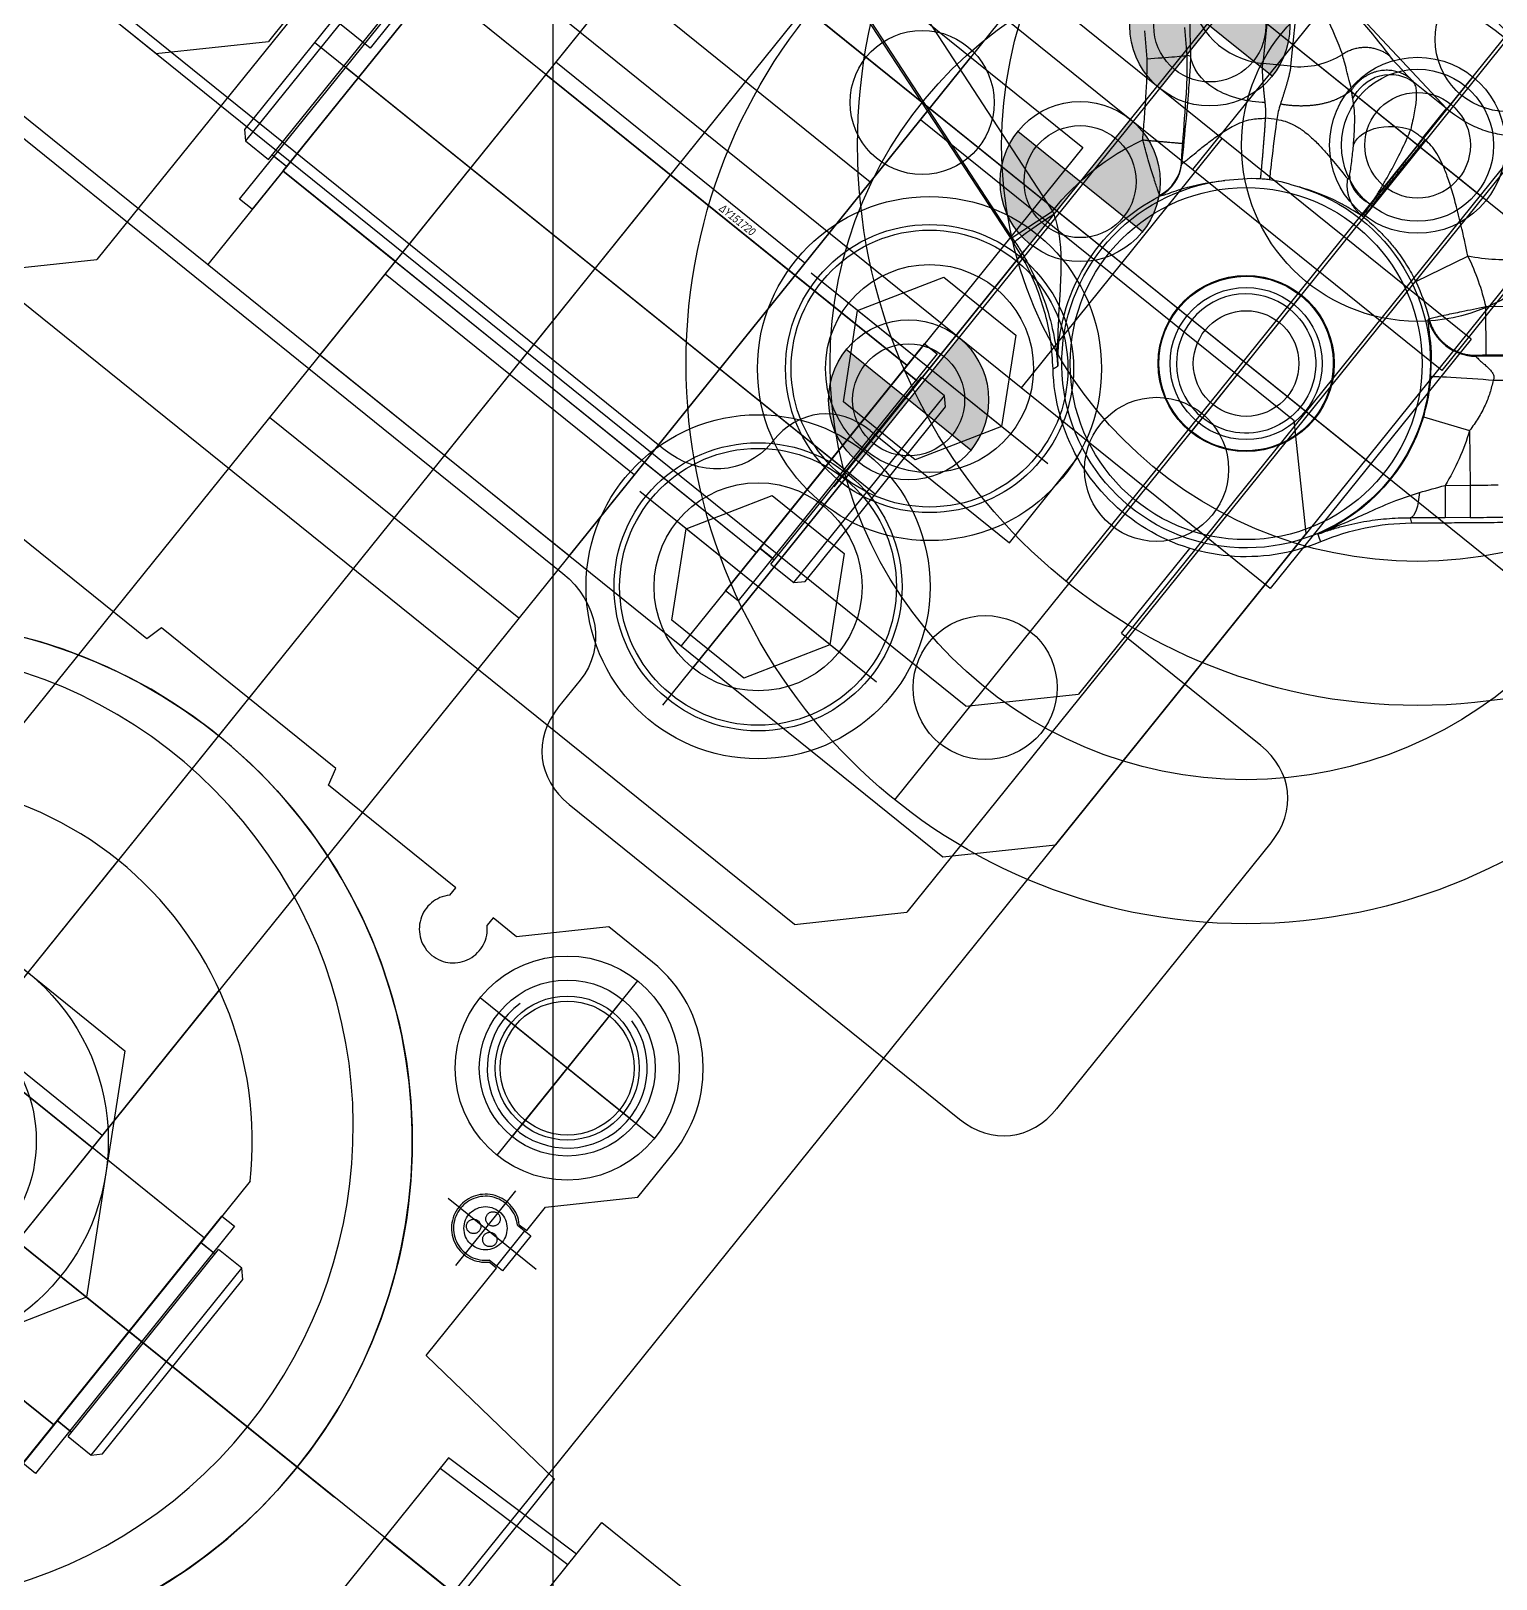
# Model space of a CAD drawing. Header units: millimetres. Extents: x 10462777 to 22643323, y 453826 to 1389191.
# Drawn here: x 11278406.1 to 11278497.7, y 584836.5 to 584933.2 of the extents above; entities that cross this region are included whole.
import ezdxf

# ---------------------------------------------------------------- set-up
doc = ezdxf.new("R2010")
doc.units = ezdxf.units.MM
doc.header["$LTSCALE"] = 200
doc.header["$MEASUREMENT"] = 0
for name, pattern in [('CENTER', [2, 1.25, -0.25, 0.25, -0.25]), ('HIDDEN', [3.75, 2.5, -1.25]), ('PHANTOM', [2.5, 1.25, -0.25, 0.25, -0.25, 0.25, -0.25]), ('PHANTOM2', [31.75, 15.875, -3.175, 3.175, -3.175, 3.175, -3.175])]:
    doc.linetypes.add(name, pattern=pattern)
doc.layers.get('0').update_dxf_attribs({"linetype": 'CONTINUOUS'})
for name, color, linetype in [('1', 1, 'CENTER'), ('5', 4, 'CONTINUOUS'), ('CENTER', 1, 'CONTINUOUS'), ('CL', 3, 'CONTINUOUS'), ('DR1501-002-005-002', 7, 'CONTINUOUS'), ('HL', 2, 'HIDDEN'), ('THIN', 3, 'CONTINUOUS'), ('V', 6, 'PHANTOM2')]:
    doc.layers.add(name, color=color, linetype=linetype)
doc.layers.add('LAYOUT', color=8, linetype='CONTINUOUS', lineweight=25)
doc.styles.get("Standard").update_dxf_attribs({"font": 'SYMBOL'})

# ---------------------------------------------------------------- blocks, each defined once
blk = doc.blocks.new('A$C321A0869')
at = {"layer": '1', "color": 155, "linetype": 'Continuous'}
for p, q in [((11, 355.365), (11, 255.391)), ((21, 255.391), (21, 337.467)), ((57.622, 286.023), (44.742, 246.381)), ((44.961, 246.689), (57.352, 284.823)), ((60.218, 283.892), (47.828, 245.758)), ((6.493, 250.365), (4.33, 250.365)), ((25.67, 250.365), (25.507, 250.365)), ((58.934, 247.128), (60.218, 248.347)), ((44.961, 246.689), (47.828, 245.758)), ((0, 246.035), (0, 214.695)), ((30, 246.035), (30, 234.865)), ((60.663, 245.306), (61.947, 246.525)), ((68.255, 230.607), (70.414, 245.777)), ((60.782, 245.123), (60.663, 245.306)), ((69.516, 245.383), (63.254, 241.316)), ((64.209, 239.846), (69.245, 243.116)), ((30, 234.865), (36.798, 234.865)), ((68.255, 230.607), (68.255, 233.265)), ((42.55, 230.365), (43.649, 230.365)), ((53.45, 230.365), (52.351, 230.365)), ((65.906, 230.607), (68.255, 230.607)), ((30, 225.865), (36.798, 225.865)), ((30, 225.865), (30, 214.695)), ((58.643, 225.329), (61.915, 223.781)), ((57.83, 219.022), (60.165, 220.932)), ((60.165, 220.932), (63.669, 216.648)), ((52.36, 219.652), (53.497, 216.858)), ((57.354, 219.483), (57.425, 219.484)), ((57.83, 219.022), (61.335, 214.738)), ((53.497, 216.858), (50.854, 214.696)), ((46.935, 216.329), (46.709, 216.056)), ((49.867, 215.902), (48.311, 214.629)), ((49.867, 215.902), (50.854, 214.696)), ((49.298, 213.423), (48.311, 214.629)), ((50.854, 214.696), (49.298, 213.423)), ((4.33, 210.365), (25.67, 210.365))]:
    blk.add_line(p, q, dxfattribs=at)
at = {"layer": '1', "color": 155, "linetype": 'Continuous', "extrusion": (0, 0, -1)}
for radius, start, end in [(15.394, 89.35894, 116.31723), (11.52, 157.86089, 134.53279), (11.774, 50.36092, 113.98689), (12.072, 298.51518, 49.58255), (5.45, 0, 180), (5.45, 180, 0), (4.351, 180, 0), (11.774, 205.32162, 217.33686), (15.394, 205.32171, 217.79241), (11.566, 247.8558, 298.30286), (14.582, 247.85479, 262.6435)]:
    blk.add_arc((-48, 230.365), radius, start, end, dxfattribs=at)
at = {"layer": '1', "color": 155, "linetype": 'Continuous'}
blk.add_arc((48, 230.365), 4.351, 0, 180, dxfattribs=at)
at = {"layer": '1', "color": 155, "linetype": 'Continuous', "extrusion": (0, 0, -1)}
for centre, major_axis, start_param, end_param in [((5.824, 256.138), (-2.495, 5.376), 2.073745, 3.514768), ((26.176, 256.138), (-2.495, -5.376), 5.91001, 7.351033)]:
    blk.add_ellipse(centre, major_axis=major_axis, ratio=0.84361, start_param=start_param, end_param=end_param, dxfattribs=at)
at = {"layer": '1', "color": 155, "linetype": 'Continuous'}
for centre, major_axis, ratio, start_param, end_param in [((5.774, 244.591), (4.564, -4.564), 0.774597, 2.482535, 3.800651), ((24.226, 244.591), (-4.564, -4.564), 0.774597, 2.482535, 3.800651), ((67.314, 243.953), (-2.74, 4.219), 0.962309, 0.190372, 1.570796), ((68.269, 242.482), (2.74, -4.219), 0.962309, 4.712389, 5.38677), ((5.774, 216.138), (4.564, 4.564), 0.774597, 2.482535, 3.800651), ((24.226, 216.138), (-4.564, 4.564), 0.774597, 2.482535, 3.800651)]:
    blk.add_ellipse(centre, major_axis=major_axis, ratio=ratio, start_param=start_param, end_param=end_param, dxfattribs=at)
for points, degree in [([(44.863, 246.384), (44.912, 246.536), (44.961, 246.689)], 2), ([(63.855, 247.596), (63.745, 247.525), (63.485, 247.343), (62.959, 246.942), (62.344, 246.447), (61.613, 245.837), (61.07, 245.372), (60.782, 245.123)], 3), ([(44.742, 246.381), (44.863, 246.384)], 1), ([(47.828, 245.758), (47.794, 245.702), (47.76, 245.646), (47.727, 245.59)], 3), ([(69.727, 241.798), (69.656, 241.215), (69.503, 240.077), (69.238, 238.469), (68.937, 236.92), (68.71, 235.928), (68.59, 235.442)], 3), ([(52.787, 241.122), (53.521, 240.797), (54.52, 240.881), (55.191, 241.325)], 3), ([(52.787, 241.122), (52.792, 241.135), (52.797, 241.147), (52.802, 241.159)], 3), ([(52.802, 241.159), (53.584, 240.806), (54.569, 240.929), (55.193, 241.333)], 3), ([(55.193, 241.333), (55.192, 241.332), (55.191, 241.329), (55.19, 241.327), (55.191, 241.326), (55.191, 241.325)], 3), ([(64.209, 239.846), (63.891, 240.336), (63.573, 240.826), (63.254, 241.316)], 3), ([(73.474, 224.505), (74.259, 230.025), (75.045, 235.545), (75.83, 241.065)], 3), ([(40.173, 239.556), (40.279, 239.514), (40.384, 239.473), (40.489, 239.432)], 3), ([(61.082, 238.443), (60.955, 238.639), (60.828, 238.834), (60.701, 239.03)], 3), ([(56.082, 238.58), (56.597, 238.042), (57.14, 237.528), (57.566, 236.911)], 3), ([(61.966, 238.866), (61.665, 238.755), (61.372, 238.603), (61.082, 238.443)], 3), ([(57.566, 236.911), (57.602, 236.86), (57.672, 236.757), (57.773, 236.6), (57.839, 236.495), (57.872, 236.441)], 3), ([(57.872, 236.441), (58.203, 235.897), (58.435, 235.298), (58.671, 234.706)], 3), ([(68.59, 235.442), (68.494, 235.056), (68.403, 234.243), (68.303, 233.591)], 3), ([(68.303, 233.591), (68.288, 233.494), (68.272, 233.378), (68.255, 233.265)], 3), ([(60.965, 232.654), (60.963, 232.644), (60.965, 232.628), (60.99, 232.619), (61.037, 232.626), (61.108, 232.651), (61.169, 232.68), (61.204, 232.697)], 3), ([(65.832, 231.523), (65.846, 231.422), (65.869, 231.22), (65.894, 230.914), (65.903, 230.71), (65.906, 230.607)], 3), ([(59.728, 230.535), (59.729, 230.478), (59.729, 230.422), (59.729, 230.365)], 3), ([(65.907, 230.418), (65.907, 230.439), (65.908, 230.48), (65.908, 230.543), (65.907, 230.586), (65.906, 230.607)], 3), ([(74.103, 216.965), (73.567, 216.921), (72.499, 216.901), (70.908, 217.08), (69.353, 217.465), (67.852, 218.051), (66.425, 218.834), (65.094, 219.807), (63.88, 220.96), (62.802, 222.283), (62.193, 223.264), (61.915, 223.781)], 3), ([(57.296, 223.23), (56.477, 222.16), (56.502, 220.527), (57.354, 219.483)], 3), ([(56.375, 222.344), (55.961, 221.916), (55.41, 221.482)], 2), ([(42.516, 220.181), (42.423, 220.04), (42.33, 219.899), (42.237, 219.757)], 3), ([(46.709, 216.056), (45.461, 217.582), (43.97, 218.816), (42.237, 219.757)], 3), ([(60.043, 216.085), (59.906, 216.265), (59.613, 216.648), (59.109, 217.294), (58.557, 217.992), (57.967, 218.728), (57.561, 219.229), (57.354, 219.483)], 3), ([(48.519, 216.879), (48.973, 216.557), (49.428, 216.228), (49.867, 215.902)], 3), ([(50.595, 211.307), (46.709, 216.056)], 1), ([(48.311, 214.629), (48.16, 214.813), (47.858, 215.185), (47.395, 215.756), (47.088, 216.138), (46.935, 216.329)], 3), ([(49.298, 213.423), (49.476, 213.206), (49.829, 212.776), (50.356, 212.139), (50.698, 211.731), (50.867, 211.529)], 3)]:
    blk.add_open_spline(points, degree=degree, dxfattribs=at)
for points, knots in [([(54.825, 244.163), (55.184, 244.404), (55.9, 244.89), (56.785, 245.506), (57.485, 246.006), (58.002, 246.385), (58.425, 246.706), (58.741, 246.959), (58.894, 247.09), (58.934, 247.128)], [0, 0, 0, 0, 0.25, 0.5, 0.625, 0.75, 0.875, 0.9375, 1, 1, 1, 1]), ([(58.934, 247.128), (59.373, 246.666), (59.809, 246.206), (60.444, 245.537), (60.641, 245.33), (60.663, 245.306)], [0, 0, 0, 0, 0.5, 0.5, 1, 1, 1, 1]), ([(40.173, 239.556), (40.599, 239.944), (41.444, 240.712), (42.525, 242.025), (43.442, 243.414), (44.197, 244.865), (44.561, 245.879), (44.742, 246.381)], [0, 0, 0, 0, 0.2077, 0.411545, 0.61154, 0.80769, 1, 1, 1, 1]), ([(44.863, 246.384), (44.772, 246.114), (44.58, 245.548), (44.084, 244.34), (43.252, 242.734), (42.277, 241.346), (41.336, 240.24), (40.782, 239.711), (40.489, 239.432)], [0, 0, 0, 0, 0.079428, 0.166971, 0.378119, 0.652245, 0.816326, 1, 1, 1, 1]), ([(44.863, 246.384), (44.906, 246.401), (45.216, 246.337), (46.32, 246.031), (47.075, 245.8), (47.727, 245.59)], [0, 0, 0, 0, 0.5, 0.5, 1, 1, 1, 1]), ([(47.727, 245.59), (47.6, 245.397), (47.341, 245.001), (46.875, 244.456), (46.273, 243.849), (45.49, 243.19), (44.202, 242.231), (42.891, 241.319), (41.536, 240.302), (40.872, 239.75), (40.489, 239.432)], [0, 0, 0, 0, 0.06785, 0.139243, 0.21457, 0.328997, 0.45797, 0.723164, 0.840346, 1, 1, 1, 1]), ([(60.782, 245.123), (60.747, 245.096), (60.679, 245.045), (60.491, 244.905), (60.182, 244.678), (59.716, 244.349), (58.867, 243.764), (57.381, 242.767), (55.999, 241.861), (55.193, 241.333)], [0, 0, 0, 0, 0.03782, 0.074088, 0.153058, 0.246011, 0.354238, 0.623923, 1, 1, 1, 1]), ([(56.225, 242.078), (57.079, 242.661), (58.326, 243.514), (59.812, 244.585), (60.42, 245.1), (60.663, 245.306)], [0, 0, 0, 0, 0.564953, 0.825736, 1, 1, 1, 1]), ([(61.447, 239.665), (60.8, 240.509), (60.271, 241.615), (60.005, 243.685), (60.281, 244.588), (60.782, 245.123)], [0, 0, 0, 0, 0.5, 0.5, 1, 1, 1, 1]), ([(52.802, 241.159), (52.822, 241.197), (52.864, 241.272), (53.049, 241.576), (53.422, 242.159), (53.955, 242.946), (54.439, 243.633), (54.696, 243.986), (54.825, 244.163)], [0, 0, 0, 0, 0.121774, 0.247363, 0.495462, 0.746085, 0.872821, 1, 1, 1, 1]), ([(69.245, 243.116), (68.85, 241.924), (68.443, 240.984), (67.629, 239.257), (67.219, 238.491), (66.808, 237.789)], [0, 0, 0, 0, 0.5, 0.5, 1, 1, 1, 1]), ([(55.193, 241.333), (55.206, 241.346), (55.231, 241.372), (55.326, 241.447), (55.455, 241.544), (55.647, 241.682), (55.906, 241.863), (56.118, 242.006), (56.225, 242.078)], [0, 0, 0, 0, 0.13388, 0.270339, 0.410302, 0.553786, 0.774827, 1, 1, 1, 1]), ([(52.787, 241.122), (52.823, 241.089), (52.895, 241.022), (53.264, 240.797), (53.888, 240.402), (54.828, 239.765), (55.667, 238.972), (56.082, 238.58)], [0, 0, 0, 0, 0.157772, 0.317783, 0.478675, 0.741848, 1, 1, 1, 1]), ([(55.191, 241.325), (55.221, 241.316), (55.281, 241.298), (55.519, 241.245), (55.899, 241.162), (56.494, 241.042), (57.288, 240.861), (58.183, 240.632), (59.111, 240.295), (60.002, 239.825), (60.494, 239.266), (60.701, 239.03)], [0, 0, 0, 0, 0.074587, 0.150733, 0.228472, 0.346186, 0.480494, 0.614614, 0.749911, 0.894774, 1, 1, 1, 1]), ([(61.447, 239.665), (61.467, 239.686), (61.513, 239.733), (61.584, 239.805), (61.658, 239.881), (61.732, 239.955), (61.804, 240.027), (61.875, 240.098), (61.944, 240.166), (62.012, 240.233), (62.08, 240.299), (62.151, 240.368), (62.226, 240.44), (62.303, 240.513), (62.379, 240.585), (62.452, 240.652), (62.518, 240.713), (62.578, 240.768), (62.633, 240.818), (62.683, 240.863), (62.729, 240.903), (62.771, 240.939), (62.809, 240.972), (62.843, 241.001), (62.872, 241.026), (62.898, 241.047), (62.922, 241.067), (62.943, 241.084), (62.964, 241.101), (62.984, 241.117), (63.003, 241.133), (63.023, 241.148), (63.042, 241.163), (63.06, 241.177), (63.078, 241.191), (63.096, 241.204), (63.114, 241.218), (63.132, 241.231), (63.151, 241.245), (63.171, 241.26), (63.194, 241.276), (63.219, 241.293), (63.239, 241.306), (63.251, 241.314), (63.254, 241.316)], [0, 0, 0, 0, 0.024616, 0.056604, 0.087717, 0.118959, 0.150426, 0.181882, 0.212757, 0.243204, 0.274424, 0.307696, 0.344106, 0.38268, 0.421331, 0.458834, 0.494448, 0.528009, 0.559529, 0.589029, 0.616537, 0.642039, 0.665476, 0.686782, 0.705892, 0.72284, 0.738135, 0.752414, 0.7663, 0.780107, 0.793882, 0.807661, 0.821469, 0.835278, 0.84906, 0.862947, 0.877162, 0.892076, 0.908096, 0.925626, 0.945068, 0.966817, 0.991265, 1, 1, 1, 1]), ([(60.701, 239.03), (60.833, 239.132), (61.033, 239.286), (61.277, 239.497), (61.39, 239.609), (61.447, 239.665)], [0, 0, 0, 0, 0.491061, 0.743347, 1, 1, 1, 1]), ([(64.209, 239.846), (64.208, 239.845), (64.196, 239.837), (64.172, 239.822), (64.138, 239.801), (64.104, 239.781), (64.068, 239.761), (64.03, 239.74), (63.991, 239.719), (63.947, 239.696), (63.902, 239.672), (63.855, 239.648), (63.807, 239.624), (63.757, 239.6), (63.705, 239.575), (63.651, 239.549), (63.596, 239.524), (63.539, 239.498), (63.478, 239.471), (63.41, 239.441), (63.335, 239.409), (63.252, 239.373), (63.164, 239.335), (63.075, 239.298), (62.99, 239.263), (62.905, 239.228), (62.821, 239.194), (62.734, 239.16), (62.645, 239.125), (62.555, 239.089), (62.463, 239.054), (62.368, 239.018), (62.272, 238.981), (62.174, 238.944), (62.072, 238.906), (62.002, 238.88), (61.966, 238.866)], [0, 0, 0, 0, 0.003479, 0.03354, 0.06243, 0.090536, 0.118252, 0.145952, 0.173715, 0.2014, 0.229027, 0.256698, 0.284404, 0.3121, 0.339823, 0.367595, 0.395245, 0.422876, 0.451516, 0.482312, 0.515662, 0.551344, 0.587994, 0.623064, 0.655777, 0.687246, 0.718341, 0.749377, 0.780468, 0.811551, 0.842626, 0.87375, 0.904815, 0.935701, 0.96722, 1, 1, 1, 1]), ([(61.082, 238.443), (60.582, 238.142), (59.798, 237.663), (58.464, 236.831), (58.017, 236.542), (57.872, 236.441)], [0, 0, 0, 0, 0.5, 0.5, 1, 1, 1, 1]), ([(61.082, 238.443), (61.167, 238.281), (61.354, 237.928), (61.505, 237.324), (61.589, 236.604), (61.552, 235.807), (61.433, 234.969), (61.297, 234.209), (61.155, 233.544), (61.037, 233), (60.989, 232.767), (60.965, 232.654)], [0, 0, 0, 0, 0.067964, 0.148393, 0.245591, 0.378407, 0.511832, 0.648684, 0.766857, 0.887575, 1, 1, 1, 1]), ([(65.447, 235.954), (65.572, 236.116), (65.839, 236.46), (66.221, 236.982), (66.571, 237.459), (66.73, 237.679), (66.808, 237.789)], [0, 0, 0, 0, 0.225897, 0.481872, 0.743409, 1, 1, 1, 1]), ([(62.779, 233.666), (63.031, 233.839), (63.532, 234.183), (64.166, 234.664), (64.698, 235.124), (64.949, 235.412), (65.074, 235.556)], [0, 0, 0, 0, 0.251189, 0.498717, 0.748731, 1, 1, 1, 1]), ([(65.074, 235.556), (65.131, 235.627), (65.243, 235.766), (65.38, 235.892), (65.447, 235.954)], [0, 0, 0, 0, 0.509982, 1, 1, 1, 1]), ([(65.074, 235.556), (65.712, 235.712), (66.589, 235.609), (67.905, 234.662), (68.244, 233.888), (68.255, 233.265)], [0, 0, 0, 0, 0.5, 0.5, 1, 1, 1, 1]), ([(59.728, 230.535), (59.712, 230.649), (59.68, 230.88), (59.607, 231.428), (59.467, 232.225), (59.221, 233.297), (58.852, 234.243), (58.671, 234.706)], [0, 0, 0, 0, 0.158807, 0.322597, 0.493952, 0.751817, 1, 1, 1, 1]), ([(61.204, 232.697), (61.319, 232.759), (61.565, 232.892), (61.98, 233.15), (62.403, 233.417), (62.656, 233.584), (62.779, 233.666)], [0, 0, 0, 0, 0.223684, 0.480353, 0.745612, 1, 1, 1, 1]), ([(62.779, 233.666), (63.162, 233.847), (63.82, 233.785), (65.099, 232.889), (65.614, 232.129), (65.832, 231.523)], [0, 0, 0, 0, 0.5, 0.5, 1, 1, 1, 1]), ([(68.255, 233.265), (68.223, 233.176), (68.161, 233.004), (67.91, 232.739), (67.494, 232.416), (66.843, 232.023), (66.166, 231.688), (65.832, 231.523)], [0, 0, 0, 0, 0.174938, 0.340392, 0.496385, 0.751893, 1, 1, 1, 1]), ([(61.204, 232.697), (60.984, 232.515), (60.783, 232.23), (60.559, 231.469), (60.543, 230.994), (60.637, 230.529)], [0, 0, 0, 0, 0.5, 0.5, 1, 1, 1, 1]), ([(60.637, 230.529), (60.792, 230.545), (61.133, 230.58), (61.763, 230.664), (62.472, 230.771), (63.437, 230.938), (64.426, 231.145), (65.294, 231.363), (65.658, 231.471), (65.832, 231.523)], [0, 0, 0, 0, 0.112435, 0.248093, 0.373234, 0.498865, 0.749359, 0.879676, 1, 1, 1, 1]), ([(59.729, 230.365), (59.726, 230.158), (59.721, 229.75), (59.672, 229.073), (59.597, 228.48), (59.504, 227.962), (59.368, 227.321), (59.169, 226.622), (58.886, 225.865), (58.723, 225.505), (58.643, 225.329)], [0, 0, 0, 0, 0.115349, 0.227625, 0.389208, 0.46651, 0.541858, 0.780039, 0.891938, 1, 1, 1, 1]), ([(59.728, 230.535), (59.745, 230.522), (59.78, 230.497), (59.968, 230.491), (60.243, 230.502), (60.505, 230.52), (60.637, 230.529)], [0, 0, 0, 0, 0.247804, 0.496921, 0.747618, 1, 1, 1, 1]), ([(61.915, 223.781), (62.088, 223.992), (62.458, 224.444), (63.124, 225.274), (63.837, 226.21), (64.518, 227.16), (65.038, 227.964), (65.425, 228.661), (65.693, 229.284), (65.863, 229.858), (65.893, 230.241), (65.907, 230.418)], [0, 0, 0, 0, 0.099017, 0.211859, 0.388678, 0.537896, 0.664161, 0.770921, 0.860669, 0.935462, 1, 1, 1, 1]), ([(73.474, 224.505), (73.356, 224.49), (73.069, 224.466), (72.623, 224.478), (72.142, 224.55), (71.683, 224.678), (71.242, 224.858), (70.822, 225.089), (70.427, 225.367), (70.058, 225.69), (69.719, 226.053), (69.41, 226.456), (69.133, 226.894), (68.892, 227.363), (68.687, 227.859), (68.518, 228.384), (68.388, 228.937), (68.296, 229.524), (68.254, 230.085), (68.252, 230.45), (68.255, 230.607)], [0, 0, 0, 0, 0.04152, 0.100873, 0.156978, 0.212835, 0.268183, 0.323489, 0.37875, 0.433797, 0.488967, 0.544603, 0.600587, 0.656781, 0.71326, 0.770349, 0.828758, 0.88921, 0.952417, 1, 1, 1, 1]), ([(54.581, 220.857), (54.711, 220.949), (54.985, 221.144), (55.402, 221.469), (55.836, 221.833), (56.266, 222.227), (56.664, 222.619), (56.988, 222.953), (57.217, 223.187), (57.269, 223.215), (57.296, 223.23)], [0, 0, 0, 0, 0.075335, 0.159631, 0.258874, 0.375314, 0.512272, 0.667132, 0.831401, 1, 1, 1, 1]), ([(57.362, 223.224), (57.351, 223.225), (57.329, 223.227), (57.307, 223.229), (57.296, 223.23)], [0, 0, 0, 0, 0.499703, 1, 1, 1, 1]), ([(57.362, 223.224), (57.387, 223.205), (57.44, 223.166), (57.742, 222.924), (58.242, 222.521), (59.049, 221.861), (59.763, 221.266), (60.165, 220.932)], [0, 0, 0, 0, 0.161933, 0.328853, 0.500772, 0.719079, 1, 1, 1, 1]), ([(54.581, 220.857), (54.221, 220.622), (53.514, 220.159), (52.74, 219.819), (52.36, 219.652)], [0, 0, 0, 0, 0.509132, 1, 1, 1, 1]), ([(56.866, 217.683), (56.435, 218.314), (55.826, 219.189), (54.878, 220.506), (54.613, 220.845), (54.581, 220.857)], [0, 0, 0, 0, 0.5, 0.5, 1, 1, 1, 1]), ([(42.516, 220.181), (43.113, 219.856), (44.134, 219.301), (45.711, 218.506), (47.124, 217.782), (48.082, 217.162), (48.519, 216.879)], [0, 0, 0, 0, 0.303323, 0.518451, 0.780435, 1, 1, 1, 1]), ([(42.516, 220.181), (42.756, 220.035), (43.219, 219.754), (44.067, 219.157), (45.007, 218.396), (45.906, 217.52), (46.531, 216.826), (46.815, 216.477), (46.935, 216.329)], [0, 0, 0, 0, 0.161284, 0.311234, 0.579072, 0.807317, 0.918139, 1, 1, 1, 1]), ([(57.354, 219.483), (57.35, 219.455), (57.342, 219.395), (57.316, 219.08), (57.303, 218.737), (57.286, 218.425), (57.252, 218.155), (57.189, 217.931), (57.06, 217.746), (56.929, 217.703), (56.866, 217.683)], [0, 0, 0, 0, 0.173248, 0.362275, 0.520854, 0.652036, 0.762332, 0.85516, 0.930465, 1, 1, 1, 1]), ([(57.425, 219.484), (57.435, 219.477), (57.455, 219.461), (57.553, 219.351), (57.681, 219.203), (57.78, 219.082), (57.83, 219.022)], [0, 0, 0, 0, 0.246755, 0.496161, 0.747761, 1, 1, 1, 1]), ([(56.866, 217.683), (56.625, 217.566), (56.134, 217.328), (55.32, 217.082), (54.436, 216.91), (53.814, 216.876), (53.497, 216.858)], [0, 0, 0, 0, 0.228847, 0.46761, 0.728174, 1, 1, 1, 1]), ([(58.183, 215.977), (57.99, 216.235), (57.609, 216.741), (57.111, 217.373), (56.866, 217.683)], [0, 0, 0, 0, 0.508434, 1, 1, 1, 1]), ([(48.519, 216.879), (48.202, 216.657), (47.839, 216.451), (47.244, 216.239), (47.026, 216.24), (46.935, 216.329)], [0, 0, 0, 0, 0.5, 0.5, 1, 1, 1, 1]), ([(50.854, 214.696), (51.044, 214.466), (51.424, 214.002), (51.793, 213.566), (51.978, 213.346)], [0, 0, 0, 0, 0.497295, 1, 1, 1, 1])]:
    blk.add_open_spline(points, degree=3, knots=knots, dxfattribs=at)
for points, weights in [([(54.825, 244.163), (55.612, 242.99), (56.184, 242.139), (56.225, 242.078)], [1.159370932, 0.947010241149, 0.946876440355, 1.15896952962]), ([(57.566, 236.911), (57.989, 237.167), (59.41, 238.127), (60.701, 239.03)], [1.29364720232, 0.928679643632, 0.90391961419, 1.21936711399]), ([(65.447, 235.954), (64.091, 236.187), (62.826, 237.285), (61.966, 238.866)], [1.02292779501, 0.967959990491, 1.0118283213, 1.15453278743]), ([(68.59, 235.442), (68.578, 236.525), (67.925, 237.445), (66.808, 237.789)], [1.20245836053, 1.00364500506, 0.951257130155, 1.04529473581]), ([(68.303, 233.591), (68.276, 235.103), (67.068, 236.14), (65.447, 235.954)], [1.24026121667, 0.945808776411, 0.922006258691, 1.16885366351]), ([(59.728, 230.535), (59.723, 231.452), (60.204, 232.213), (60.965, 232.654)], [1.00703481877, 0.976156103469, 1.04693193212, 1.21936230473]), ([(59.729, 230.365), (59.858, 230.439), (63.293, 230.468), (65.907, 230.418)], [1.42970762747, 0.856966897915, 0.856764195941, 1.42909952155]), ([(65.906, 230.607), (64.434, 230.562), (62.204, 230.526), (60.637, 230.529)], [1.42935474927, 1.03846419482, 0.914477801472, 1.05739556922]), ([(57.362, 223.224), (56.469, 222.051), (56.518, 220.596), (57.425, 219.484)], [1.08535000347, 0.949759959897, 0.975722281603, 1.16323696859])]:
    blk.add_rational_spline(points, weights, degree=3, dxfattribs=at)
blk = doc.blocks.new('A$C381A53E2')
at = {"layer": 'V'}
for p, q in [((38.5, 78), (38.5, 117.9)), ((32.654, 88), (32.966, 78)), ((38.5, 84), (38.5, 0)), ((8.5, 75.5), (8.5, 61.5)), ((19.5, 67.8), (19.5, 74.879)), ((8.5, 73.5), (8.5, 63.5)), ((18.1, 72.8), (20.9, 72.8)), ((16.5, 70.8), (22.5, 70.8)), ((1.5, 68.5), (15.5, 68.5)), ((3.5, 68.5), (13.5, 68.5)), ((0, 38.5), (77, 38.5))]:
    blk.add_line(p, q, dxfattribs=at)
for points in [[(29.25, 88), (29.25, 101.4), (47.75, 101.4), (47.75, 100.6, 0.414214), (47.75, 90.8), (47.75, 88)], [(20.9, 73.3), (20.9, 72.228, -2.448776), (18.1, 72.228), (18.1, 73.3)], [(43.757, 6.428, 0.922), (38.5, 71, 0.922), (33.243, 6.428), (33.77, 9.64, 0.944), (29.24, 10.7, -0.446), (26.88, 9.602, -0.818), (38.5, 67, -0.818), (50.12, 9.602, -0.446), (47.76, 10.7, 0.944), (43.23, 9.64)]]:
    blk.add_lwpolyline(points, format="xyb", close=True, dxfattribs=at)
for points in [[(31.797, 88), (32.109, 78), (44.891, 78), (45.203, 88)], [(25, 30.706), (25, 46.294), (38.5, 54.088), (52, 46.294), (52, 30.706), (38.5, 22.912), (25, 30.706)]]:
    blk.add_lwpolyline(points, dxfattribs=at)
blk.add_lwpolyline([(48, 84), (29, 84), (28.029, 72.9), (21, 72.9), (21, 72.305, -2.42), (18, 72.305), (18, 72.9), (16.121, 72.9), (12.021, 77), (8.5, 77, 0.414), (0, 68.5), (0, 64.979), (4.1, 60.879), (4.1, 59), (4.695, 59, -2.42), (4.695, 56), (4.1, 56), (4.1, 45.795), (3, 45.5), (3, 31.5), (4.1, 31.205), (4.1, 21)], format="xyb", dxfattribs=at)
for centre, radius in [((8.5, 68.5), 7), ((8.5, 68.5), 4.5), ((8.5, 68.5), 4.188), ((19.5, 70.8), 1.35), ((19.875, 71.45), 0.45), ((38.5, 38.5), 32.5), ((18.75, 70.8), 0.45), ((19.875, 70.15), 0.45), ((38.5, 38.5), 13.5), ((38.5, 38.5), 9)]:
    blk.add_circle(centre, radius, dxfattribs=at)
blk.add_arc((8.5, 68.5), 5, 255, 165, dxfattribs=at)
blk = doc.blocks.new('A$C1DFB16BD')
at = {"layer": 'CL'}
for p, q in [((22.5, 0), (22.5, 38)), ((0, 19), (45, 19))]:
    blk.add_line(p, q, dxfattribs=at)
at = {"layer": 'DR1501-002-005-002'}
for p, q in [((10.448, 38), (34.552, 38)), ((2.344, 29), (42.656, 29)), ((2.344, 9), (42.656, 9)), ((10.448, 0), (34.552, 0))]:
    blk.add_line(p, q, dxfattribs=at)
blk.add_circle((22.5, 19), 9, dxfattribs=at)
for start, end in [(122.38754, 237.61246), (302.38754, 57.61246)]:
    blk.add_arc((22.5, 19), 22.5, start, end, dxfattribs=at)
at = {"layer": 'HL'}
for p, q in [((15, 38), (15, 29)), ((30, 38), (30, 29)), ((15, 0), (15, 9)), ((30, 0), (30, 9))]:
    blk.add_line(p, q, dxfattribs=at)
at = {"layer": 'THIN'}
blk.add_arc((22.5, 19), 8.188, 75, 345, dxfattribs=at)
blk = doc.blocks.new('A$C3D036A4C')
at = {"layer": 'DR1501-002-005-002'}
h = blk.add_hatch(color=256, dxfattribs=at)
h.dxf.hatch_style = 1
h.paths.add_polyline_path([(20, 65), (20, 63.5, -0.414214), (23.5, 60), (25, 60, 0.414214)])
h.paths.add_polyline_path([(20, 63.5), (20, 60), (23.5, 60, 0.414214)], flags=17)
h.paths.add_polyline_path([(20, 60), (16.5, 60, 0.414214), (20, 56.5)], flags=17)
h.paths.add_polyline_path([(16.5, 60), (15, 60, 0.414214), (20, 55), (20, 56.5, -0.414214)])
h = blk.add_hatch(color=256, dxfattribs=at)
h.dxf.hatch_style = 1
h.paths.add_polyline_path([(20, 35), (20, 33.5, -0.414214), (23.5, 30), (25, 30, 0.414214)])
h.paths.add_polyline_path([(20, 33.5), (20, 30), (23.5, 30, 0.414214)], flags=17)
h.paths.add_polyline_path([(20, 30), (16.5, 30, 0.414214), (20, 26.5)], flags=17)
h.paths.add_polyline_path([(16.5, 30), (15, 30, 0.414214), (20, 25), (20, 26.5, -0.414214)])
at = {"layer": 'CL'}
for p, q in [((20, 8.5), (20, 81.5)), ((13.5, 75), (26.5, 75)), ((85, 26), (85, 64)), ((15, 60), (25, 60)), ((0, 45), (100, 45)), ((15, 30), (25, 30))]:
    blk.add_line(p, q, dxfattribs=at)
at = {"layer": 'DR1501-002-005-002'}
for p, q in [((5, 90), (0, 85)), ((5, 90), (95, 90)), ((100, 85), (95, 90)), ((0, 5), (0, 85)), ((100, 5), (100, 85)), ((60, 26), (60, 64)), ((60, 64), (100, 64)), ((60, 55), (100, 55)), ((60, 35), (100, 35)), ((60, 26), (100, 26))]:
    blk.add_line(p, q, dxfattribs=at)
for centre, radius in [((20, 75), 6.5), ((20, 60), 3.5), ((20, 30), 3.5)]:
    blk.add_circle(centre, radius, dxfattribs=at)
at = {"layer": 'HL'}
for p, q in [((77.5, 55), (77.5, 64)), ((92.5, 55), (92.5, 64)), ((77.5, 35), (77.5, 26)), ((92.5, 35), (92.5, 26))]:
    blk.add_line(p, q, dxfattribs=at)
for centre in [(20, 60), (20, 30)]:
    blk.add_circle(centre, 5, dxfattribs=at)
blk = doc.blocks.new('A$C148D47CC')
at = {"layer": '5'}
for p, q in [((82.5, 0), (82.5, 20)), ((97.5, 0), (97.5, 20)), ((152.5, 0), (152.5, 20))]:
    blk.add_line(p, q, dxfattribs=at)
at = {"layer": 'CL'}
for p, q in [((90, 0), (90, 20)), ((10, 4.5), (10, 15.5)), ((0, 10), (175, 10))]:
    blk.add_line(p, q, dxfattribs=at)
at = {"layer": 'DR1501-002-005-002'}
for p, q in [((0, 0), (0, 20)), ((0, 20), (175, 20)), ((20, 0), (20, 20)), ((75, 0), (75, 20)), ((110, 0), (110, 20)), ((0, 0), (175, 0))]:
    blk.add_line(p, q, dxfattribs=at)
blk.add_circle((10, 10), 3.3, dxfattribs=at)
at = {"layer": 'HL'}
for p, q in [((81.5, 0), (81.5, 20)), ((98.5, 0), (98.5, 20)), ((151.5, 0), (151.5, 20))]:
    blk.add_line(p, q, dxfattribs=at)
blk.add_circle((10, 10), 5.5, dxfattribs=at)
blk = doc.blocks.new('A$C69DB7109')
at = {"layer": '5'}
for p, q in [((7.5, -55), (7.5, -35)), ((22.5, -55), (22.5, -35))]:
    blk.add_line(p, q, dxfattribs=at)
at = {"layer": 'CL'}
for p, q in [((55, -20.5), (55, -9.5)), ((85, -80.5), (85, -9.5)), ((49.5, -15), (60.5, -15)), ((15, -55), (15, -35)), ((-10, -45), (130, -45))]:
    blk.add_line(p, q, dxfattribs=at)
at = {"layer": 'DR1501-002-005-002'}
for p, q in [((0, 0), (-5, -5)), ((0, 0), (125, 0)), ((-5, -35), (-5, -5)), ((-5, -35), (30, -35)), ((0, -55), (0, -35)), ((30, -55), (30, -35)), ((-5, -55), (30, -55))]:
    blk.add_line(p, q, dxfattribs=at)
blk.add_circle((55, -15), 5.5, dxfattribs=at)
at = {"layer": 'HL'}
for p, q in [((6.5, -55), (6.5, -35)), ((23.5, -55), (23.5, -35))]:
    blk.add_line(p, q, dxfattribs=at)
at = {"layer": 'DR1501-002-005-002', "oblique": 8, "width": 0.85}
blk.add_text('DU151720', height=0.5, rotation=90, dxfattribs=at).set_placement((7.313, -41.318))
blk = doc.blocks.new('A$C46232C3D')
at = {"layer": 'CENTER'}
for p, q in [((3.5, 7.5), (2.35, 7.5)), ((41.5, 7.5), (42.65, 7.5))]:
    blk.add_line(p, q, dxfattribs=at)
at = {"layer": 'CL'}
for p, q in [((22.5, 15), (22.5, 0)), ((0, 7.5), (45, 7.5))]:
    blk.add_line(p, q, dxfattribs=at)
at = {"layer": 'DR1501-002-005-002'}
for p, q in [((0.5, 15), (0, 14.5)), ((2.35, 15), (0.5, 15)), ((0.5, 15), (0.5, 0)), ((2.35, 0), (2.35, 15)), ((3.5, 14.65), (2.35, 14.65)), ((41.5, 15), (3.5, 15)), ((3.5, 15), (3.5, 0)), ((3.5, 15), (3.5, 0)), ((41.5, 15), (41.5, 0)), ((41.5, 15), (41.5, 0)), ((41.5, 14.65), (42.65, 14.65)), ((44.5, 15), (42.65, 15)), ((42.65, 0), (42.65, 15)), ((45, 14.5), (44.5, 15)), ((44.5, 0), (44.5, 15)), ((0, 14.5), (0, 0.5)), ((45, 0.5), (45, 14.5)), ((0, 0.5), (0.5, 0)), ((3.5, 0.35), (2.35, 0.35)), ((41.5, 0.35), (42.65, 0.35)), ((44.5, 0), (45, 0.5)), ((0.5, 0), (2.35, 0)), ((3.5, 0), (41.5, 0)), ((42.65, 0), (44.5, 0))]:
    blk.add_line(p, q, dxfattribs=at)
blk = doc.blocks.new('A$C212748E0')
at = {"layer": 'CENTER'}
blk.add_line((9.25, 1), (9.25, 0), dxfattribs=at)
at = {"layer": 'DR1501-002-005-002'}
for p, q in [((0, 1), (19.823, 1)), ((0, 0), (0, 1)), ((2.1, 1), (2.1, 0)), ((16.4, 1), (16.4, 0)), ((19.823, 1), (19.823, 0)), ((19.823, 0), (0, 0))]:
    blk.add_line(p, q, dxfattribs=at)
blk = doc.blocks.new('A$C1D410D33')
at = {"layer": 'DR1501-002-005-002', "rotation": 90}
blk.add_blockref('A$C46232C3D', (16.75, 0), dxfattribs=at)
at = {"layer": 'DR1501-002-005-002'}
for p in [(0, 41.5), (0, 2.5)]:
    blk.add_blockref('A$C212748E0', p, dxfattribs=at)
blk = doc.blocks.new('A$C4F800965')
at = {"layer": 'CL'}
for p, q in [((35, 70), (35, 0)), ((0, 35), (70, 35))]:
    blk.add_line(p, q, dxfattribs=at)
blk.add_circle((35, 35), 26, dxfattribs=at)
at = {"layer": 'DR1501-002-005-002'}
for centre, radius in [((35, 35), 35), ((35, 61), 4.5), ((61, 35), 4.5), ((35, 9), 4.5)]:
    blk.add_circle(centre, radius, dxfattribs=at)
at = {"layer": 'HL'}
for radius in [11, 4.75]:
    blk.add_circle((35, 35), radius, dxfattribs=at)
blk = doc.blocks.new('A$C59BF75ED')
at = {"layer": 'CENTER'}
for p, q in [((50, 84.5), (50, 65.5)), ((40.5, 75), (59.5, 75))]:
    blk.add_line(p, q, dxfattribs=at)
at = {"layer": 'CL'}
blk.add_line((30, 45), (230, 45), dxfattribs=at)
at = {"layer": 'DR1501-002-005-002'}
blk.add_lwpolyline([(52.887, 70), (47.113, 70), (44.226, 75), (47.113, 80), (52.887, 80), (55.773, 75), (52.887, 70)], dxfattribs=at)
for radius in [10.75, 9, 8.65]:
    blk.add_circle((50, 75), radius, dxfattribs=at)
for name, p in [('A$C381A53E2', (146.5, 6.5)), ('A$C3D036A4C', (30, 0)), ('A$C69DB7109', (100, 90)), ('A$C4F800965', (0, 10)), ('A$C1D410D33', (105.75, 22.5)), ('A$C1D410D33', (175.75, 22.5)), ('A$C1DFB16BD', (162.5, 26)), ('A$C148D47CC', (25, 35))]:
    blk.add_blockref(name, p, dxfattribs=at)
blk = doc.blocks.new('A$C01323151')
at = {"layer": 'DR1501-002-005-002', "rotation": 90.00000000000004}
blk.add_blockref('A$C59BF75ED', (124.4, 152.367), dxfattribs=at)
blk = doc.blocks.new('A$C6B1410A9')
at = {"layer": 'DR1501-002-005-002', "rotation": 90.00000000000004}
blk.add_blockref('A$C59BF75ED', (124.4, 149.992), dxfattribs=at)
blk = doc.blocks.new('A$C256B494F')
at = {"layer": 'DR1501-002-005-002', "rotation": 180}
blk.add_blockref('A$C59BF75ED', (230, 264.787, -10.028), dxfattribs=at)
blk = doc.blocks.new('A$C1F8A417F')
at = {"ltscale": 10}
for name, p in [('A$C256B494F', (1576.882, 789.024, 10.028)), ('A$C6B1410A9', (1650.716, 788.607)), ('A$C01323151', (1633.375, 786.022))]:
    blk.add_blockref(name, p, dxfattribs=at)
at = {"layer": 'DR1501-002-005-002'}
blk.add_blockref('A$C321A0869', (1664.775, 743.024), dxfattribs=at)
blk = doc.blocks.new('A$C7DA30AB0')
at = {"layer": 'LAYOUT', "color": 6, "linetype": 'PHANTOM'}
blk.add_circle((3030.448, 3025.987, 0), 2693.021, dxfattribs=at)
blk = doc.blocks.new('A$C6F7E1649')
at = {"color": 2, "linetype": 'Continuous', "lineweight": -3, "ltscale": 10}
blk.add_line((1330, 335, 0), (770, 335, 0), dxfattribs=at)

msp = doc.modelspace()

# ---------------------------------------------------------------- block references
at = {"ltscale": 10, "rotation": 51.1429793073033}
msp.add_blockref('A$C1F8A417F', (11278165.47006, 582967.95012, 0), dxfattribs=at)

# ---------------------------------------------------------------- next in the draw order: block references
at = {"ltscale": 10}
msp.add_blockref('A$C7DA30AB0', (11276684.40366, 580408.4363, 0), dxfattribs=at)

# ---------------------------------------------------------------- next in the draw order: block references
at = {"ltscale": 10, "rotation": 270}
msp.add_blockref('A$C6F7E1649', (11278103.73988, 586135.42309, 0), dxfattribs=at)

doc.saveas('drawing.dxf')
